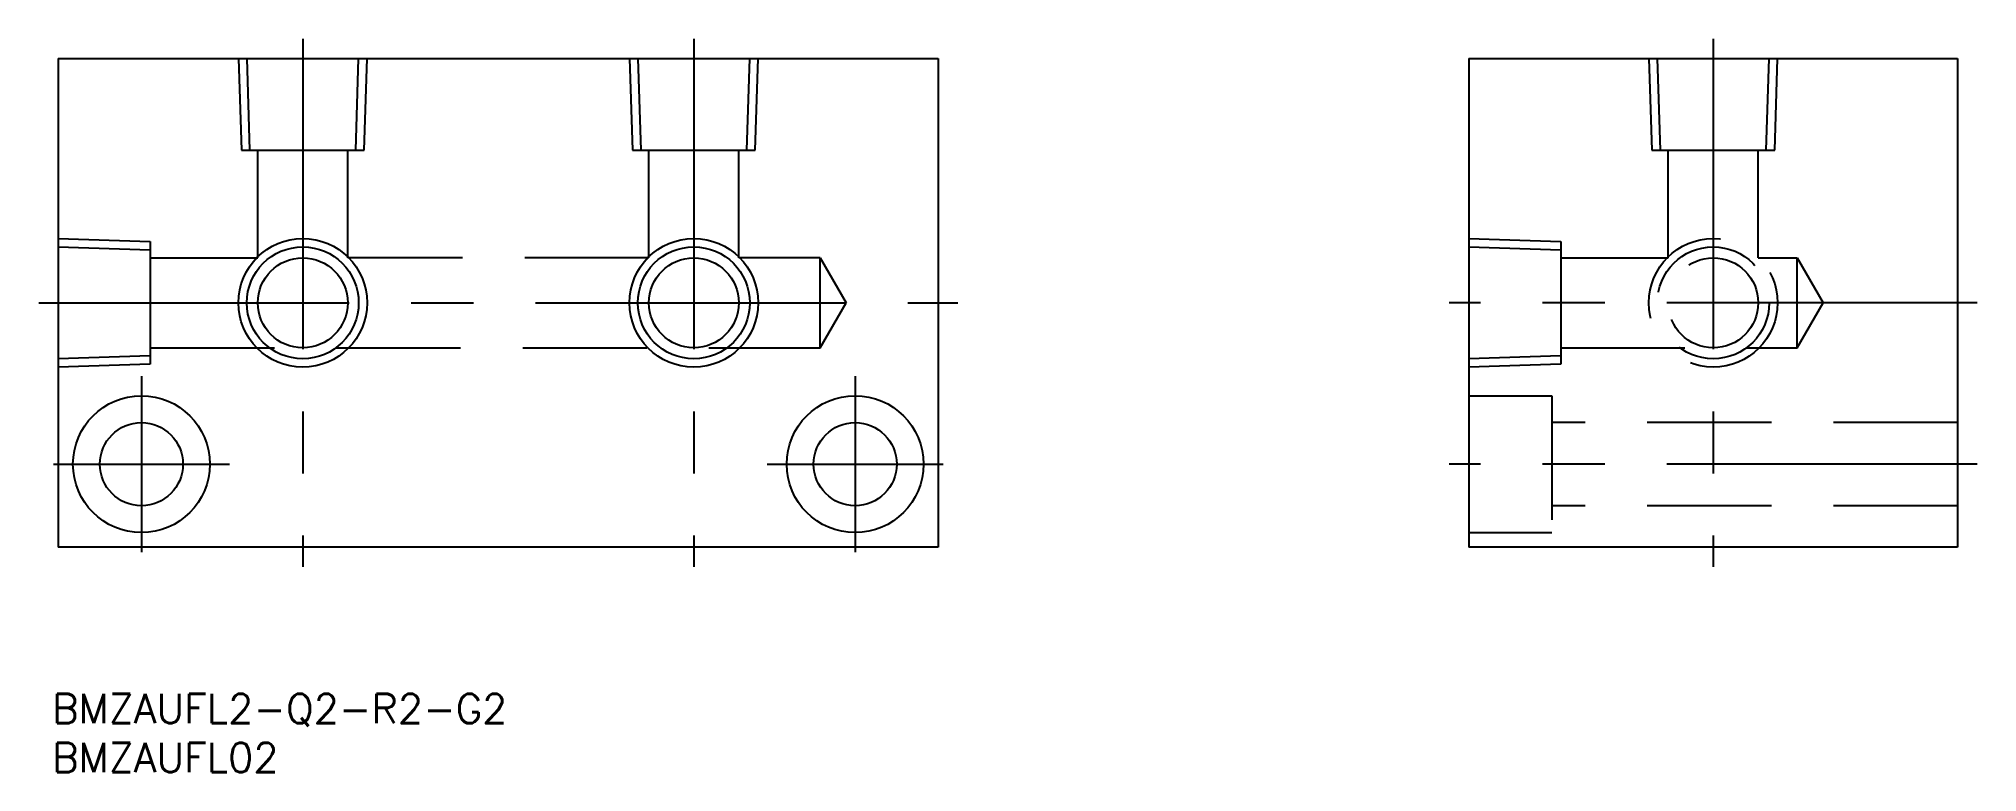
# Model space of a CAD drawing. Extents: x -2 to 196, y -23 to 52.
import ezdxf

# ---------------------------------------------------------------- set-up
doc = ezdxf.new("R2010")
doc.units = 0
doc.linetypes.add('CENTER', pattern=[50.8, 31.75, -6.35, 6.35, -6.35])
doc.linetypes.add('DASHED', pattern=[19.05, 12.7, -6.35])
doc.layers.get('0').update_dxf_attribs({"linetype": 'CONTINUOUS'})
doc.layers.add('CENTER', color=1, linetype='CONTINUOUS')
doc.styles.get("Standard").update_dxf_attribs({"font": 'txt.shx', "height": 3, "bigfont": 'bigfont.shx'})

# ---------------------------------------------------------------- blocks, each defined once
blk = doc.blocks.new('*U2')
at = {"color": 7, "linetype": 'CONTINUOUS'}
blk.add_text('BMZAUFL2-Q2-R2-G2', height=3, dxfattribs=at).set_placement((-0.625, -18))
blk = doc.blocks.new('*U3')
at = {"color": 7, "linetype": 'CONTINUOUS'}
blk.add_text('BMZAUFL02', height=3, dxfattribs=at).set_placement((-0.625, -23))

msp = doc.modelspace()

# ---------------------------------------------------------------- linework, layer by layer
at = {"color": 7, "linetype": 'CONTINUOUS'}
for p, q in [((0, 50), (90, 50)), ((0, 50), (0, 0)), ((90, 50), (90, 0)), ((144.27, 50), (194.27, 50)), ((144.27, 50), (144.27, 0)), ((194.27, 50), (194.27, 0)), ((90, 0), (0, 0)), ((194.27, 0), (144.27, 0))]:
    msp.add_line(p, q, dxfattribs=at)
at = {"color": 3, "linetype": 'DASHED'}
for p, q in [((18.42, 50), (18.72, 40.6)), ((19.28, 50), (19.57, 40.6)), ((30.43, 40.6), (30.72, 50)), ((31.28, 40.6), (31.58, 50)), ((58.42, 50), (58.72, 40.6)), ((59.28, 50), (59.57, 40.6)), ((70.43, 40.6), (70.72, 50)), ((71.28, 40.6), (71.58, 50)), ((162.69, 50), (162.99, 40.6)), ((163.55, 50), (163.84, 40.6)), ((174.7, 40.6), (174.99, 50)), ((175.56, 40.6), (175.85, 50)), ((18.72, 40.6), (31.28, 40.6)), ((20.4, 29.6), (20.4, 40.6)), ((29.6, 29.6), (29.6, 40.6)), ((58.72, 40.6), (71.28, 40.6)), ((60.4, 29.6), (60.4, 40.6)), ((69.6, 29.6), (69.6, 40.6)), ((162.99, 40.6), (175.56, 40.6)), ((164.67, 29.6), (164.67, 40.6)), ((173.87, 29.6), (173.87, 40.6)), ((0, 31.58), (9.4, 31.28)), ((0, 30.72), (9.4, 30.43)), ((9.4, 31.28), (9.4, 18.72)), ((144.27, 31.58), (153.67, 31.28)), ((144.27, 30.72), (153.67, 30.43)), ((153.67, 31.28), (153.67, 18.72)), ((9.4, 29.6), (20.4, 29.6)), ((60.4, 29.6), (29.6, 29.6)), ((77.94, 29.6), (69.6, 29.6)), ((77.94, 20.4), (77.94, 29.6)), ((77.94, 29.6), (80.6, 25)), ((153.67, 29.6), (164.67, 29.6)), ((173.87, 29.6), (177.85, 29.6)), ((177.85, 20.4), (177.85, 29.6)), ((177.85, 29.6), (180.51, 25)), ((77.94, 20.4), (80.6, 25)), ((177.85, 20.4), (180.51, 25)), ((9.4, 20.4), (77.94, 20.4)), ((153.67, 20.4), (177.85, 20.4)), ((9.4, 19.57), (0, 19.28)), ((9.4, 18.72), (0, 18.42)), ((153.67, 19.57), (144.27, 19.28)), ((153.67, 18.72), (144.27, 18.42)), ((144.27, 15.5), (152.77, 15.5)), ((152.77, 15.5), (152.77, 1.5)), ((194.27, 12.75), (152.77, 12.75)), ((194.27, 4.25), (152.77, 4.25)), ((144.27, 1.5), (152.77, 1.5))]:
    msp.add_line(p, q, dxfattribs=at)
at = {"color": 3, "linetype": 'CONTINUOUS'}
for centre in [(25, 25), (65, 25)]:
    msp.add_circle(centre, 6.58, dxfattribs=at)
at = {"color": 7, "linetype": 'CONTINUOUS'}
for centre, radius in [((25, 25), 5.72), ((65, 25), 5.72), ((25, 25), 4.6), ((65, 25), 4.6), ((8.5, 8.5), 7), ((81.5, 8.5), 7), ((8.5, 8.5), 4.25), ((81.5, 8.5), 4.25)]:
    msp.add_circle(centre, radius, dxfattribs=at)
at = {"color": 3, "linetype": 'DASHED'}
for radius in [6.58, 5.72, 4.6]:
    msp.add_circle((169.27, 25), radius, dxfattribs=at)
at = {"layer": 'CENTER', "color": 1, "linetype": 'CENTER'}
for p, q in [((25, 52), (25, -2)), ((65, 52), (65, -2)), ((169.27, 52), (169.27, -2)), ((-2, 25), (92, 25)), ((196.27, 25), (142.27, 25)), ((8.5, 17.5), (8.5, -0.5)), ((81.5, 17.5), (81.5, -0.5)), ((-0.5, 8.5), (17.5, 8.5)), ((72.5, 8.5), (90.5, 8.5)), ((196.27, 8.5), (142.27, 8.5))]:
    msp.add_line(p, q, dxfattribs=at)

# ---------------------------------------------------------------- block references
at = {"color": 7, "linetype": 'CONTINUOUS'}
for name in ['*U2', '*U3']:
    msp.add_blockref(name, (0, 0), dxfattribs=at)

doc.saveas('drawing.dxf')
